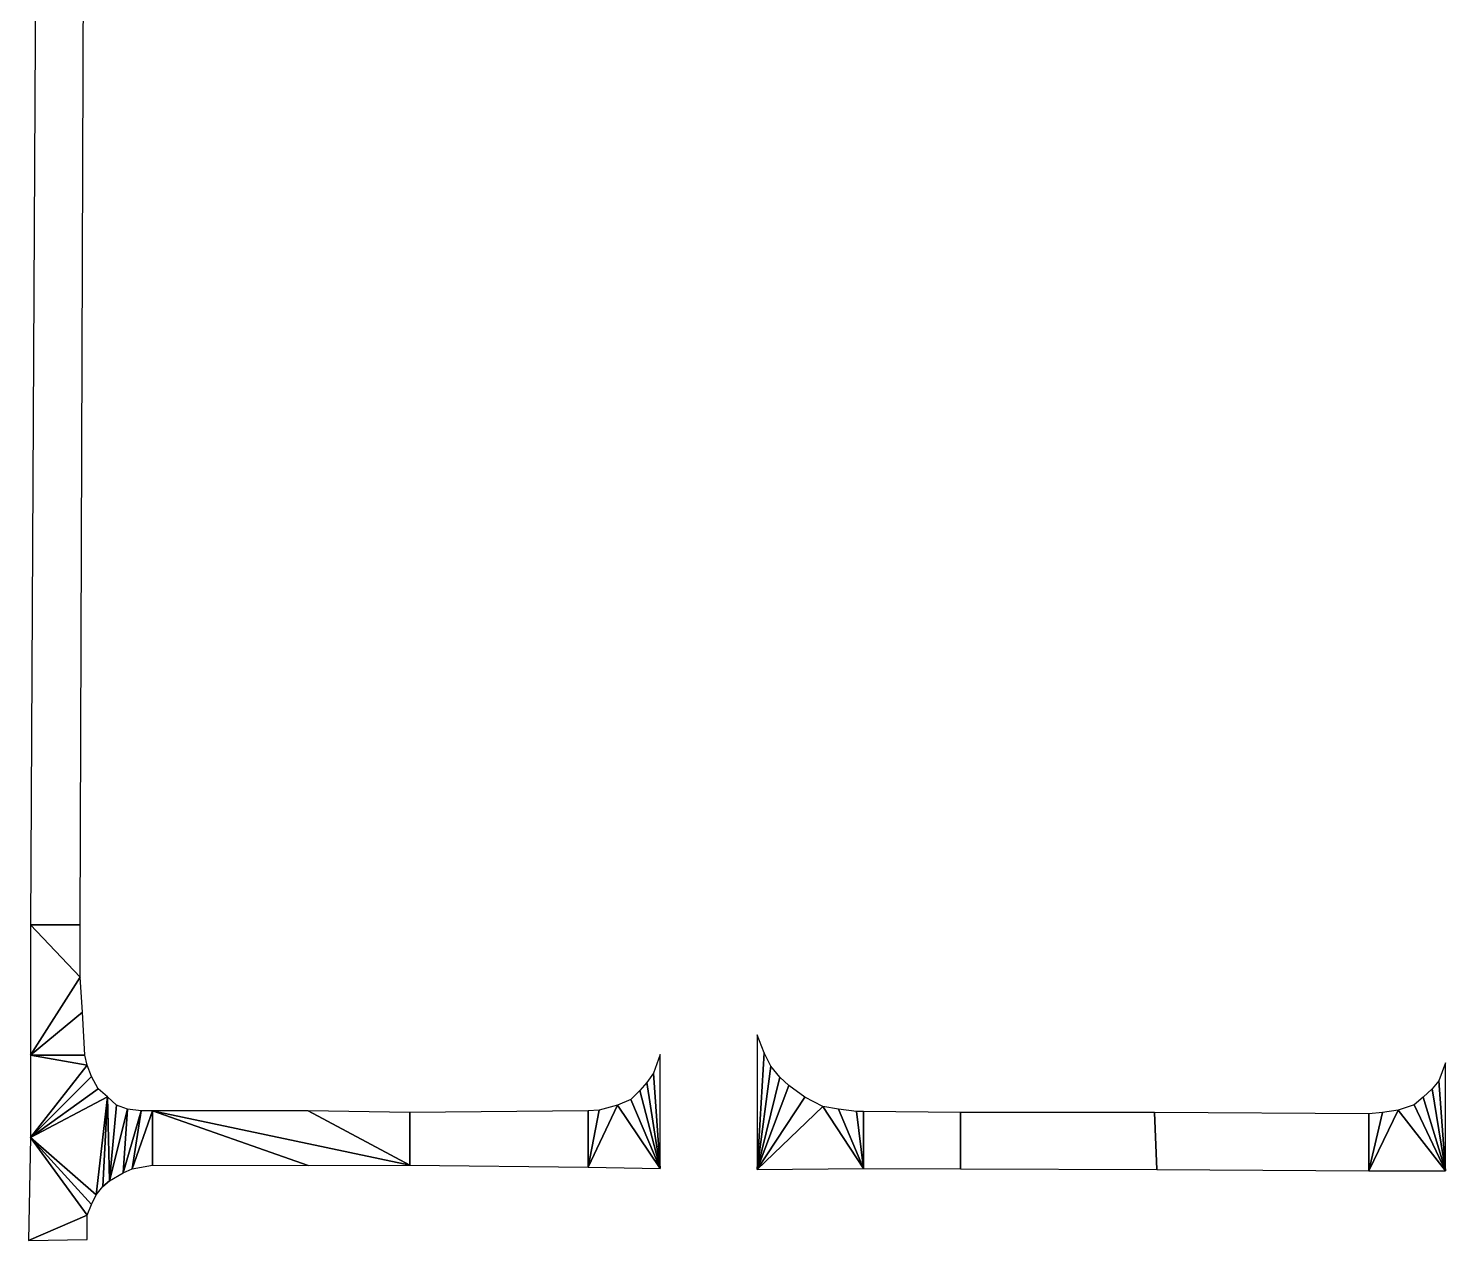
# Model space of a CAD drawing. Extents: x -35426928 to -35396732, y 11996534 to 12011444.
# Drawn here: x -35417872 to -35415360, y 11997874 to 12000023 of the extents above; entities that cross this region are included whole.
import ezdxf

# ---------------------------------------------------------------- set-up
doc = ezdxf.new("R2010")
doc.units = 0

msp = doc.modelspace()

# ---------------------------------------------------------------- linework, layer by layer
at = {"layer": 'mg_to_dxf', "color": 52}
for points in [[(-35417780, 11998434), (-35417772, 12000789), (-35417856, 12000791), (-35417868, 11998434)], [(-35417780, 11998341), (-35417780, 11998341), (-35417780, 11998434), (-35417868, 11998434)], [(-35417780, 11998341), (-35417780, 11998341), (-35417868, 11998434), (-35417868, 11998203)], [(-35417780, 11998341), (-35417780, 11998341), (-35417868, 11998203), (-35417776, 11998279)], [(-35417776, 11998279), (-35417776, 11998279), (-35417868, 11998203), (-35417772, 11998203)], [(-35416568, 11998207), (-35416568, 11998207), (-35416580, 11998239), (-35416580, 11998000)], [(-35417768, 11998185), (-35417768, 11998185), (-35417772, 11998203), (-35417868, 11998203)], [(-35417768, 11998185), (-35417768, 11998185), (-35417868, 11998203), (-35417868, 11998057)], [(-35416752, 11998002), (-35416752, 11998002), (-35416752, 11998204), (-35416764, 11998171)], [(-35416568, 11998207), (-35416568, 11998207), (-35416580, 11998000), (-35416556, 11998183)], [(-35417760, 11998165), (-35417760, 11998165), (-35417768, 11998185), (-35417868, 11998057)], [(-35416752, 11998002), (-35416752, 11998002), (-35416764, 11998171), (-35416776, 11998154)], [(-35416580, 11998000), (-35416580, 11998000), (-35416540, 11998164), (-35416556, 11998183)], [(-35415360, 11997998), (-35415360, 11997998), (-35415360, 11998189), (-35415372, 11998157)], [(-35417868, 11998057), (-35417868, 11998057), (-35417748, 11998143), (-35417760, 11998165)], [(-35417868, 11998057), (-35417868, 11998057), (-35417732, 11998129), (-35417748, 11998143)], [(-35416788, 11998140), (-35416788, 11998140), (-35416752, 11998002), (-35416776, 11998154)], [(-35416580, 11998000), (-35416580, 11998000), (-35416524, 11998149), (-35416540, 11998164)], [(-35416580, 11998000), (-35416580, 11998000), (-35416496, 11998128), (-35416524, 11998149)], [(-35415400, 11998128), (-35415400, 11998128), (-35415360, 11997998), (-35415384, 11998143)], [(-35415384, 11998143), (-35415384, 11998143), (-35415360, 11997998), (-35415372, 11998157)], [(-35417732, 11998129), (-35417732, 11998129), (-35417868, 11998057), (-35417752, 11997955)], [(-35417752, 11997955), (-35417752, 11997955), (-35417740, 11997970), (-35417732, 11998129)], [(-35417740, 11997970), (-35417740, 11997970), (-35417728, 11997980), (-35417732, 11998129)], [(-35417716, 11998114), (-35417716, 11998114), (-35417732, 11998129), (-35417728, 11997980)], [(-35416828, 11998114), (-35416828, 11998114), (-35416752, 11998002), (-35416804, 11998124)], [(-35416804, 11998124), (-35416804, 11998124), (-35416752, 11998002), (-35416788, 11998140)], [(-35416580, 11998000), (-35416580, 11998000), (-35416464, 11998112), (-35416496, 11998128)], [(-35415416, 11998115), (-35415416, 11998115), (-35415360, 11997998), (-35415400, 11998128)], [(-35417728, 11997980), (-35417728, 11997980), (-35417696, 11998107), (-35417716, 11998114)], [(-35417728, 11997980), (-35417728, 11997980), (-35417704, 11997994), (-35417696, 11998107)], [(-35417704, 11997994), (-35417704, 11997994), (-35417672, 11998104), (-35417696, 11998107)], [(-35417704, 11997994), (-35417704, 11997994), (-35417688, 11998001), (-35417672, 11998104)], [(-35417688, 11998001), (-35417688, 11998001), (-35417652, 11998008), (-35417652, 11998104)], [(-35417688, 11998001), (-35417688, 11998001), (-35417652, 11998104), (-35417672, 11998104)], [(-35417196, 11998008), (-35417196, 11998008), (-35417376, 11998104), (-35417652, 11998104)], [(-35417376, 11998007), (-35417376, 11998007), (-35417652, 11998104), (-35417652, 11998008)], [(-35417196, 11998008), (-35417196, 11998008), (-35417652, 11998104), (-35417376, 11998007)], [(-35417196, 11998101), (-35417196, 11998101), (-35417376, 11998104), (-35417196, 11998008)], [(-35416880, 11998104), (-35417196, 11998101), (-35417196, 11998008), (-35416880, 11998004)], [(-35416828, 11998114), (-35416828, 11998114), (-35416860, 11998105), (-35416880, 11998004)], [(-35416880, 11998004), (-35416880, 11998004), (-35416752, 11998002), (-35416828, 11998114)], [(-35416880, 11998004), (-35416880, 11998004), (-35416860, 11998105)], [(-35416880, 11998004), (-35416880, 11998004), (-35416860, 11998105), (-35416880, 11998104)], [(-35416580, 11998000), (-35416580, 11998000), (-35416392, 11998002), (-35416464, 11998112)], [(-35416464, 11998112), (-35416464, 11998112), (-35416392, 11998002), (-35416436, 11998107)], [(-35416436, 11998107), (-35416436, 11998107), (-35416392, 11998002), (-35416404, 11998103)], [(-35416404, 11998103), (-35416404, 11998103), (-35416392, 11998002), (-35416392, 11998103)], [(-35416392, 11998002), (-35416220, 11998001), (-35416220, 11998101), (-35416392, 11998103)], [(-35416220, 11998001), (-35415872, 11998000), (-35415876, 11998101), (-35416220, 11998101)], [(-35415872, 11998000), (-35415496, 11997998), (-35415496, 11998099), (-35415876, 11998101)], [(-35415472, 11998101), (-35415472, 11998101), (-35415496, 11997998), (-35415444, 11998105)], [(-35415496, 11997998), (-35415496, 11997998), (-35415360, 11997998), (-35415444, 11998105)], [(-35415472, 11998101), (-35415472, 11998101), (-35415496, 11998099), (-35415496, 11997998)], [(-35415444, 11998105), (-35415444, 11998105), (-35415360, 11997998), (-35415416, 11998115)], [(-35417768, 11997919), (-35417768, 11997919), (-35417868, 11998057), (-35417872, 11997874)], [(-35417752, 11997955), (-35417752, 11997955), (-35417868, 11998057), (-35417760, 11997938)], [(-35417760, 11997938), (-35417760, 11997938), (-35417868, 11998057), (-35417768, 11997919)], [(-35417728, 11997980), (-35417728, 11997980), (-35417740, 11997970)], [(-35417768, 11997919), (-35417768, 11997919), (-35417872, 11997874), (-35417768, 11997876)]]:
    msp.add_3dface(points, dxfattribs=at)

doc.saveas('drawing.dxf')
